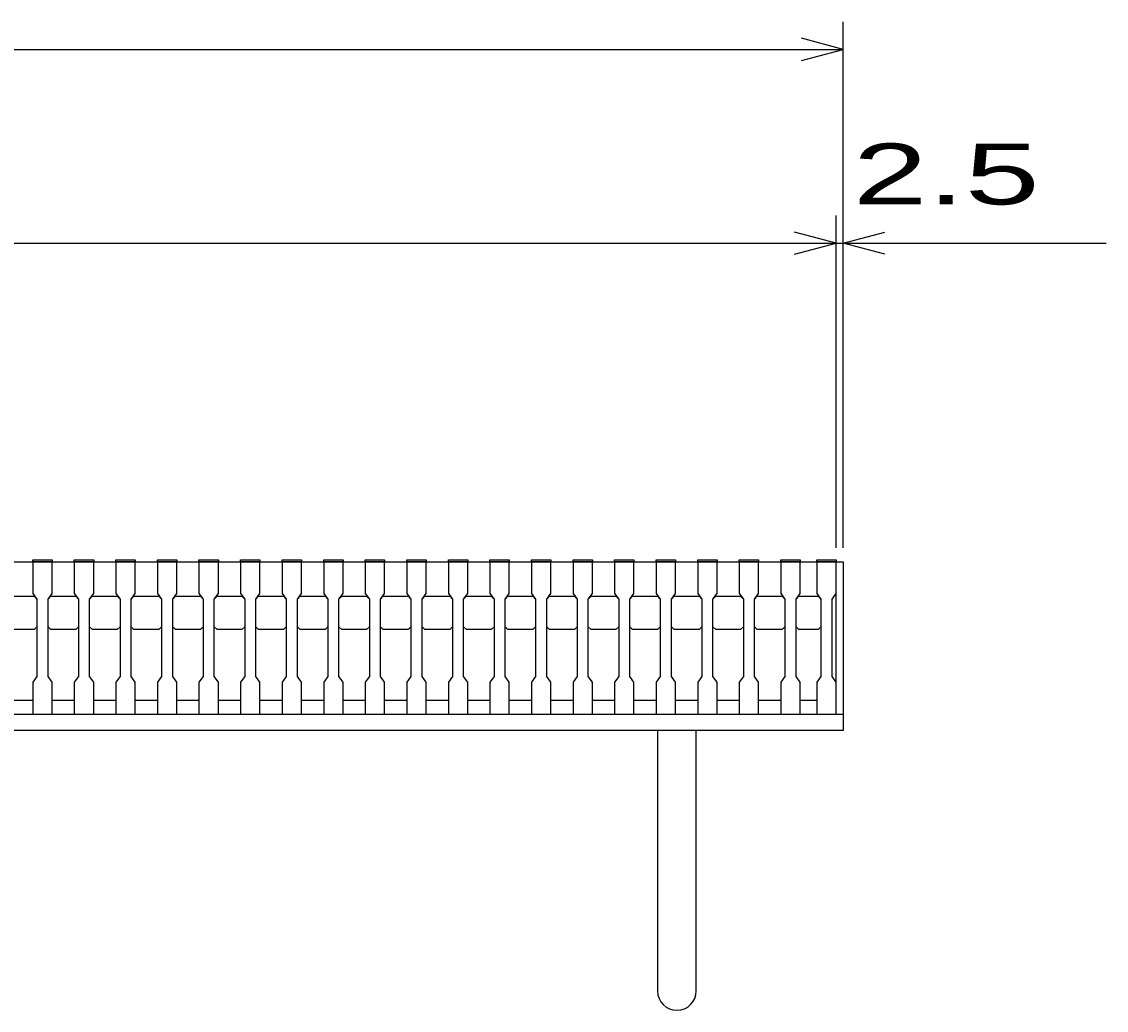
# Model space of a CAD drawing. Units: millimetres, scale not verified. Extents: x -1820 to 1736, y -1282 to 1048.
# Drawn here: x -713 to -321.5, y -779.5 to -422.5 of the extents above; entities that cross this region are included whole.
import ezdxf
from ezdxf.enums import TextEntityAlignment as Align

# ---------------------------------------------------------------- set-up
doc = ezdxf.new("R2010")
doc.units = ezdxf.units.MM
doc.header["$LTSCALE"] = 10
for name, color, linetype, lineweight in [('16', 3, 'Continuous', 25), ('19', 6, 'Continuous', 25), ('22', 4, 'Continuous', 25)]:
    doc.layers.add(name, color=color, linetype=linetype, lineweight=lineweight)
doc.styles.add('ベクトル', font='')
doc.styles.get('ベクトル').set_extended_font_data('ベクトル')

msp = doc.modelspace()

# ---------------------------------------------------------------- linework, layer by layer
at = {"layer": '16'}
for p, q in [((-1414, -617.5), (-419, -617.5)), ((-709, -617.5), (-709, -616.8)), ((-709, -616.8), (-702, -616.8)), ((-709, -617.5), (-709, -629)), ((-702, -617.5), (-709, -617.5)), ((-702, -616.8), (-702, -617.5)), ((-702, -629), (-702, -617.5)), ((-694, -617.5), (-694, -616.8)), ((-694, -616.8), (-687, -616.8)), ((-694, -617.5), (-694, -629)), ((-687, -617.5), (-694, -617.5)), ((-687, -616.8), (-687, -617.5)), ((-687, -629), (-687, -617.5)), ((-679, -617.5), (-679, -616.8)), ((-679, -616.8), (-672, -616.8)), ((-679, -617.5), (-679, -629)), ((-672, -617.5), (-679, -617.5)), ((-672, -616.8), (-672, -617.5)), ((-672, -629), (-672, -617.5)), ((-664, -617.5), (-664, -616.8)), ((-664, -616.8), (-657, -616.8)), ((-664, -617.5), (-664, -629)), ((-657, -617.5), (-664, -617.5)), ((-657, -616.8), (-657, -617.5)), ((-657, -629), (-657, -617.5)), ((-649, -617.5), (-649, -616.8)), ((-649, -616.8), (-642, -616.8)), ((-649, -617.5), (-649, -629)), ((-642, -617.5), (-649, -617.5)), ((-642, -616.8), (-642, -617.5)), ((-642, -629), (-642, -617.5)), ((-634, -617.5), (-634, -616.8)), ((-634, -616.8), (-627, -616.8)), ((-634, -617.5), (-634, -629)), ((-627, -617.5), (-634, -617.5)), ((-627, -616.8), (-627, -617.5)), ((-627, -629), (-627, -617.5)), ((-619, -617.5), (-619, -616.8)), ((-619, -616.8), (-612, -616.8)), ((-619, -617.5), (-619, -629)), ((-612, -617.5), (-619, -617.5)), ((-612, -616.8), (-612, -617.5)), ((-612, -629), (-612, -617.5)), ((-604, -617.5), (-604, -616.8)), ((-604, -616.8), (-597, -616.8)), ((-604, -617.5), (-604, -629)), ((-597, -617.5), (-604, -617.5)), ((-597, -616.8), (-597, -617.5)), ((-597, -629), (-597, -617.5)), ((-589, -617.5), (-589, -616.8)), ((-589, -616.8), (-582, -616.8)), ((-589, -617.5), (-589, -629)), ((-582, -617.5), (-589, -617.5)), ((-582, -616.8), (-582, -617.5)), ((-582, -629), (-582, -617.5)), ((-574, -617.5), (-574, -616.8)), ((-574, -616.8), (-567, -616.8)), ((-574, -617.5), (-574, -629)), ((-567, -617.5), (-574, -617.5)), ((-567, -616.8), (-567, -617.5)), ((-567, -629), (-567, -617.5)), ((-559, -617.5), (-559, -616.8)), ((-559, -616.8), (-552, -616.8)), ((-559, -617.5), (-559, -629)), ((-552, -617.5), (-559, -617.5)), ((-552, -616.8), (-552, -617.5)), ((-552, -629), (-552, -617.5)), ((-544, -617.5), (-544, -616.8)), ((-544, -616.8), (-537, -616.8)), ((-544, -617.5), (-544, -629)), ((-537, -617.5), (-544, -617.5)), ((-537, -616.8), (-537, -617.5)), ((-537, -629), (-537, -617.5)), ((-529, -617.5), (-529, -616.8)), ((-529, -616.8), (-522, -616.8)), ((-529, -617.5), (-529, -629)), ((-522, -617.5), (-529, -617.5)), ((-522, -616.8), (-522, -617.5)), ((-522, -629), (-522, -617.5)), ((-514, -617.5), (-514, -616.8)), ((-514, -616.8), (-507, -616.8)), ((-514, -617.5), (-514, -629)), ((-507, -617.5), (-514, -617.5)), ((-507, -616.8), (-507, -617.5)), ((-507, -629), (-507, -617.5)), ((-499, -617.5), (-499, -616.8)), ((-499, -616.8), (-492, -616.8)), ((-499, -617.5), (-499, -629)), ((-492, -617.5), (-499, -617.5)), ((-492, -616.8), (-492, -617.5)), ((-492, -629), (-492, -617.5)), ((-484, -617.5), (-484, -616.8)), ((-484, -616.8), (-477, -616.8)), ((-484, -617.5), (-484, -629)), ((-477, -617.5), (-484, -617.5)), ((-477, -616.8), (-477, -617.5)), ((-477, -629), (-477, -617.5)), ((-469, -617.5), (-469, -616.8)), ((-469, -616.8), (-462, -616.8)), ((-469, -617.5), (-469, -629)), ((-462, -617.5), (-469, -617.5)), ((-462, -616.8), (-462, -617.5)), ((-462, -629), (-462, -617.5)), ((-454, -617.5), (-454, -616.8)), ((-454, -616.8), (-447, -616.8)), ((-454, -617.5), (-454, -629)), ((-447, -617.5), (-454, -617.5)), ((-447, -616.8), (-447, -617.5)), ((-447, -629), (-447, -617.5)), ((-439, -617.5), (-439, -616.8)), ((-439, -616.8), (-432, -616.8)), ((-439, -617.5), (-439, -629)), ((-432, -617.5), (-439, -617.5)), ((-432, -616.8), (-432, -617.5)), ((-432, -629), (-432, -617.5)), ((-426, -617.5), (-426, -616.8)), ((-426, -616.8), (-419, -616.8)), ((-426, -617.5), (-426, -629)), ((-419, -617.5), (-426, -617.5)), ((-419, -616.8), (-419, -617.5)), ((-419, -629), (-419, -617.5)), ((-419, -667.5), (-419, -617.5)), ((-717.5, -630), (-708.5, -630)), ((-709, -629), (-707.5, -631)), ((-708.5, -630), (-707.5, -631)), ((-703.5, -631), (-702, -629)), ((-703.5, -631), (-702.5, -630)), ((-702.5, -630), (-693.5, -630)), ((-694, -629), (-692.5, -631)), ((-693.5, -630), (-692.5, -631)), ((-688.5, -631), (-687, -629)), ((-688.5, -631), (-687.5, -630)), ((-687.5, -630), (-678.5, -630)), ((-679, -629), (-677.5, -631)), ((-678.5, -630), (-677.5, -631)), ((-673.5, -631), (-672, -629)), ((-673.5, -631), (-672.5, -630)), ((-672.5, -630), (-663.5, -630)), ((-664, -629), (-662.5, -631)), ((-663.5, -630), (-662.5, -631)), ((-658.5, -631), (-657, -629)), ((-658.5, -631), (-657.5, -630)), ((-657.5, -630), (-648.5, -630)), ((-649, -629), (-647.5, -631)), ((-648.5, -630), (-647.5, -631)), ((-643.5, -631), (-642, -629)), ((-643.5, -631), (-642.5, -630)), ((-642.5, -630), (-633.5, -630)), ((-634, -629), (-632.5, -631)), ((-633.5, -630), (-632.5, -631)), ((-628.5, -631), (-627, -629)), ((-628.5, -631), (-627.5, -630)), ((-627.5, -630), (-618.5, -630)), ((-619, -629), (-617.5, -631)), ((-618.5, -630), (-617.5, -631)), ((-613.5, -631), (-612, -629)), ((-613.5, -631), (-612.5, -630)), ((-612.5, -630), (-603.5, -630)), ((-604, -629), (-602.5, -631)), ((-603.5, -630), (-602.5, -631)), ((-598.5, -631), (-597, -629)), ((-598.5, -631), (-597.5, -630)), ((-597.5, -630), (-588.5, -630)), ((-589, -629), (-587.5, -631)), ((-588.5, -630), (-587.5, -631)), ((-583.5, -631), (-582, -629)), ((-583.5, -631), (-582.5, -630)), ((-582.5, -630), (-573.5, -630)), ((-574, -629), (-572.5, -631)), ((-573.5, -630), (-572.5, -631)), ((-568.5, -631), (-567, -629)), ((-568.5, -631), (-567.5, -630)), ((-567.5, -630), (-558.5, -630)), ((-559, -629), (-557.5, -631)), ((-558.5, -630), (-557.5, -631)), ((-553.5, -631), (-552, -629)), ((-553.5, -631), (-552.5, -630)), ((-552.5, -630), (-543.5, -630)), ((-544, -629), (-542.5, -631)), ((-543.5, -630), (-542.5, -631)), ((-538.5, -631), (-537, -629)), ((-538.5, -631), (-537.5, -630)), ((-537.5, -630), (-528.5, -630)), ((-529, -629), (-527.5, -631)), ((-528.5, -630), (-527.5, -631)), ((-523.5, -631), (-522, -629)), ((-523.5, -631), (-522.5, -630)), ((-522.5, -630), (-513.5, -630)), ((-514, -629), (-512.5, -631)), ((-513.5, -630), (-512.5, -631)), ((-508.5, -631), (-507, -629)), ((-508.5, -631), (-507.5, -630)), ((-507.5, -630), (-498.5, -630)), ((-499, -629), (-497.5, -631)), ((-498.5, -630), (-497.5, -631)), ((-493.5, -631), (-492, -629)), ((-493.5, -631), (-492.5, -630)), ((-492.5, -630), (-483.5, -630)), ((-484, -629), (-482.5, -631)), ((-483.5, -630), (-482.5, -631)), ((-478.5, -631), (-477, -629)), ((-478.5, -631), (-477.5, -630)), ((-477.5, -630), (-468.5, -630)), ((-469, -629), (-467.5, -631)), ((-468.5, -630), (-467.5, -631)), ((-463.5, -631), (-462, -629)), ((-463.5, -631), (-462.5, -630)), ((-462.5, -630), (-453.5, -630)), ((-454, -629), (-452.5, -631)), ((-453.5, -630), (-452.5, -631)), ((-448.5, -631), (-447, -629)), ((-448.5, -631), (-447.5, -630)), ((-447.5, -630), (-438.5, -630)), ((-439, -629), (-437.5, -631)), ((-438.5, -630), (-437.5, -631)), ((-433.5, -631), (-432, -629)), ((-433.5, -631), (-432.5, -630)), ((-432.5, -630), (-425.5, -630)), ((-426, -629), (-424.5, -631)), ((-425.5, -630), (-424.5, -631)), ((-420.5, -631), (-419, -629)), ((-707.5, -631), (-707.5, -659)), ((-703.5, -659), (-703.5, -631)), ((-692.5, -631), (-692.5, -659)), ((-688.5, -659), (-688.5, -631)), ((-677.5, -631), (-677.5, -659)), ((-673.5, -659), (-673.5, -631)), ((-662.5, -631), (-662.5, -659)), ((-658.5, -659), (-658.5, -631)), ((-647.5, -631), (-647.5, -659)), ((-643.5, -659), (-643.5, -631)), ((-632.5, -631), (-632.5, -659)), ((-628.5, -659), (-628.5, -631)), ((-617.5, -631), (-617.5, -659)), ((-613.5, -659), (-613.5, -631)), ((-602.5, -631), (-602.5, -659)), ((-598.5, -659), (-598.5, -631)), ((-587.5, -631), (-587.5, -659)), ((-583.5, -659), (-583.5, -631)), ((-572.5, -631), (-572.5, -659)), ((-568.5, -659), (-568.5, -631)), ((-557.5, -631), (-557.5, -659)), ((-553.5, -659), (-553.5, -631)), ((-542.5, -631), (-542.5, -659)), ((-538.5, -659), (-538.5, -631)), ((-527.5, -631), (-527.5, -659)), ((-523.5, -659), (-523.5, -631)), ((-512.5, -631), (-512.5, -659)), ((-508.5, -659), (-508.5, -631)), ((-497.5, -631), (-497.5, -659)), ((-493.5, -659), (-493.5, -631)), ((-482.5, -631), (-482.5, -659)), ((-478.5, -659), (-478.5, -631)), ((-467.5, -631), (-467.5, -659)), ((-463.5, -659), (-463.5, -631)), ((-452.5, -631), (-452.5, -659)), ((-448.5, -659), (-448.5, -631)), ((-437.5, -631), (-437.5, -659)), ((-433.5, -659), (-433.5, -631)), ((-424.5, -631), (-424.5, -659)), ((-420.5, -659), (-420.5, -631)), ((-708.5, -642), (-717.5, -642)), ((-707.5, -641), (-708.5, -642)), ((-702.5, -642), (-703.5, -641)), ((-693.5, -642), (-702.5, -642)), ((-692.5, -641), (-693.5, -642)), ((-687.5, -642), (-688.5, -641)), ((-678.5, -642), (-687.5, -642)), ((-677.5, -641), (-678.5, -642)), ((-672.5, -642), (-673.5, -641)), ((-663.5, -642), (-672.5, -642)), ((-662.5, -641), (-663.5, -642)), ((-657.5, -642), (-658.5, -641)), ((-648.5, -642), (-657.5, -642)), ((-647.5, -641), (-648.5, -642)), ((-642.5, -642), (-643.5, -641)), ((-633.5, -642), (-642.5, -642)), ((-632.5, -641), (-633.5, -642)), ((-627.5, -642), (-628.5, -641)), ((-618.5, -642), (-627.5, -642)), ((-617.5, -641), (-618.5, -642)), ((-612.5, -642), (-613.5, -641)), ((-603.5, -642), (-612.5, -642)), ((-602.5, -641), (-603.5, -642)), ((-597.5, -642), (-598.5, -641)), ((-588.5, -642), (-597.5, -642)), ((-587.5, -641), (-588.5, -642)), ((-582.5, -642), (-583.5, -641)), ((-573.5, -642), (-582.5, -642)), ((-572.5, -641), (-573.5, -642)), ((-567.5, -642), (-568.5, -641)), ((-558.5, -642), (-567.5, -642)), ((-557.5, -641), (-558.5, -642)), ((-552.5, -642), (-553.5, -641)), ((-543.5, -642), (-552.5, -642)), ((-542.5, -641), (-543.5, -642)), ((-537.5, -642), (-538.5, -641)), ((-528.5, -642), (-537.5, -642)), ((-527.5, -641), (-528.5, -642)), ((-522.5, -642), (-523.5, -641)), ((-513.5, -642), (-522.5, -642)), ((-512.5, -641), (-513.5, -642)), ((-507.5, -642), (-508.5, -641)), ((-498.5, -642), (-507.5, -642)), ((-497.5, -641), (-498.5, -642)), ((-492.5, -642), (-493.5, -641)), ((-483.5, -642), (-492.5, -642)), ((-482.5, -641), (-483.5, -642)), ((-477.5, -642), (-478.5, -641)), ((-468.5, -642), (-477.5, -642)), ((-467.5, -641), (-468.5, -642)), ((-462.5, -642), (-463.5, -641)), ((-453.5, -642), (-462.5, -642)), ((-452.5, -641), (-453.5, -642)), ((-447.5, -642), (-448.5, -641)), ((-438.5, -642), (-447.5, -642)), ((-437.5, -641), (-438.5, -642)), ((-432.5, -642), (-433.5, -641)), ((-425.5, -642), (-432.5, -642)), ((-424.5, -641), (-425.5, -642)), ((-707.5, -659), (-709, -661)), ((-709, -661), (-709, -672.5)), ((-702, -661), (-703.5, -659)), ((-702, -672.5), (-702, -661)), ((-692.5, -659), (-694, -661)), ((-694, -661), (-694, -672.5)), ((-687, -661), (-688.5, -659)), ((-687, -672.5), (-687, -661)), ((-677.5, -659), (-679, -661)), ((-679, -661), (-679, -672.5)), ((-672, -661), (-673.5, -659)), ((-672, -672.5), (-672, -661)), ((-662.5, -659), (-664, -661)), ((-664, -661), (-664, -672.5)), ((-657, -661), (-658.5, -659)), ((-657, -672.5), (-657, -661)), ((-647.5, -659), (-649, -661)), ((-649, -661), (-649, -672.5)), ((-642, -661), (-643.5, -659)), ((-642, -672.5), (-642, -661)), ((-632.5, -659), (-634, -661)), ((-634, -661), (-634, -672.5)), ((-627, -661), (-628.5, -659)), ((-627, -672.5), (-627, -661)), ((-617.5, -659), (-619, -661)), ((-619, -661), (-619, -672.5)), ((-612, -661), (-613.5, -659)), ((-612, -672.5), (-612, -661)), ((-602.5, -659), (-604, -661)), ((-604, -661), (-604, -672.5)), ((-597, -661), (-598.5, -659)), ((-597, -672.5), (-597, -661)), ((-587.5, -659), (-589, -661)), ((-589, -661), (-589, -672.5)), ((-582, -661), (-583.5, -659)), ((-582, -672.5), (-582, -661)), ((-572.5, -659), (-574, -661)), ((-574, -661), (-574, -672.5)), ((-567, -661), (-568.5, -659)), ((-567, -672.5), (-567, -661)), ((-557.5, -659), (-559, -661)), ((-559, -661), (-559, -672.5)), ((-552, -661), (-553.5, -659)), ((-552, -672.5), (-552, -661)), ((-542.5, -659), (-544, -661)), ((-544, -661), (-544, -672.5)), ((-537, -661), (-538.5, -659)), ((-537, -672.5), (-537, -661)), ((-527.5, -659), (-529, -661)), ((-529, -661), (-529, -672.5)), ((-522, -661), (-523.5, -659)), ((-522, -672.5), (-522, -661)), ((-512.5, -659), (-514, -661)), ((-514, -661), (-514, -672.5)), ((-507, -661), (-508.5, -659)), ((-507, -672.5), (-507, -661)), ((-497.5, -659), (-499, -661)), ((-499, -661), (-499, -672.5)), ((-492, -661), (-493.5, -659)), ((-492, -672.5), (-492, -661)), ((-482.5, -659), (-484, -661)), ((-484, -661), (-484, -672.5)), ((-477, -661), (-478.5, -659)), ((-477, -672.5), (-477, -661)), ((-467.5, -659), (-469, -661)), ((-469, -661), (-469, -672.5)), ((-462, -661), (-463.5, -659)), ((-462, -672.5), (-462, -661)), ((-452.5, -659), (-454, -661)), ((-454, -661), (-454, -672.5)), ((-447, -661), (-448.5, -659)), ((-447, -672.5), (-447, -661)), ((-437.5, -659), (-439, -661)), ((-439, -661), (-439, -672.5)), ((-432, -661), (-433.5, -659)), ((-432, -672.5), (-432, -661)), ((-424.5, -659), (-426, -661)), ((-426, -661), (-426, -672.5)), ((-419, -661), (-420.5, -659)), ((-419, -672.5), (-419, -661)), ((-717, -667.5), (-709, -667.5)), ((-702, -667.5), (-694, -667.5)), ((-687, -667.5), (-679, -667.5)), ((-672, -667.5), (-664, -667.5)), ((-657, -667.5), (-649, -667.5)), ((-642, -667.5), (-634, -667.5)), ((-627, -667.5), (-619, -667.5)), ((-612, -667.5), (-604, -667.5)), ((-597, -667.5), (-589, -667.5)), ((-582, -667.5), (-574, -667.5)), ((-567, -667.5), (-559, -667.5)), ((-552, -667.5), (-544, -667.5)), ((-537, -667.5), (-529, -667.5)), ((-522, -667.5), (-514, -667.5)), ((-507, -667.5), (-499, -667.5)), ((-492, -667.5), (-484, -667.5)), ((-477, -667.5), (-469, -667.5)), ((-462, -667.5), (-454, -667.5)), ((-447, -667.5), (-439, -667.5)), ((-432, -667.5), (-426, -667.5)), ((-709, -672.5), (-702, -672.5)), ((-694, -672.5), (-687, -672.5)), ((-679, -672.5), (-672, -672.5)), ((-664, -672.5), (-657, -672.5)), ((-649, -672.5), (-642, -672.5)), ((-634, -672.5), (-627, -672.5)), ((-619, -672.5), (-612, -672.5)), ((-604, -672.5), (-597, -672.5)), ((-589, -672.5), (-582, -672.5)), ((-574, -672.5), (-567, -672.5)), ((-559, -672.5), (-552, -672.5)), ((-544, -672.5), (-537, -672.5)), ((-529, -672.5), (-522, -672.5)), ((-514, -672.5), (-507, -672.5)), ((-499, -672.5), (-492, -672.5)), ((-484, -672.5), (-477, -672.5)), ((-469, -672.5), (-462, -672.5)), ((-454, -672.5), (-447, -672.5)), ((-439, -672.5), (-432, -672.5)), ((-426, -672.5), (-419, -672.5))]:
    msp.add_line(p, q, dxfattribs=at)
at = {"layer": '19'}
for p, q in [((-419, -617.5), (-416.5, -617.5)), ((-416.5, -617.5), (-416.5, -672.5)), ((-1416.5, -672.5), (-416.5, -672.5)), ((-416.5, -672.5), (-416.5, -678.5)), ((-416.5, -678.5), (-1416.5, -678.5)), ((-483.5, -678.5), (-483.5, -772.5)), ((-469.5, -772.5), (-469.5, -678.5))]:
    msp.add_line(p, q, dxfattribs=at)
msp.add_arc((-476.5, -772.5), 7, 180, 0, dxfattribs=at)
at = {"layer": '22'}
for p, q in [((-416.5, -612.5), (-416.5, -422.5)), ((-416.5, -432.5), (-431.5, -428.5)), ((-1416.5, -432.5), (-416.5, -432.5)), ((-431.5, -436.5), (-416.5, -432.5)), ((-419, -612.5), (-419, -492.5)), ((-416.5, -612.5), (-416.5, -492.5)), ((-419, -502.5), (-434, -498.5)), ((-416.5, -502.5), (-401.5, -498.5)), ((-1414, -502.5), (-419, -502.5)), ((-434, -506.5), (-419, -502.5)), ((-419, -502.5), (-416.5, -502.5)), ((-401.5, -506.5), (-416.5, -502.5)), ((-416.5, -502.5), (-321.5, -502.5))]:
    msp.add_line(p, q, dxfattribs=at)

# ---------------------------------------------------------------- texts
at = {"layer": '22', "color": 2, "style": 'ベクトル', "width": 1.65}
msp.add_text(' 2.5 ', height=21.99, dxfattribs=at).set_placement((-426.5, -477.5), align=Align.MIDDLE_LEFT)

doc.saveas('drawing.dxf')
